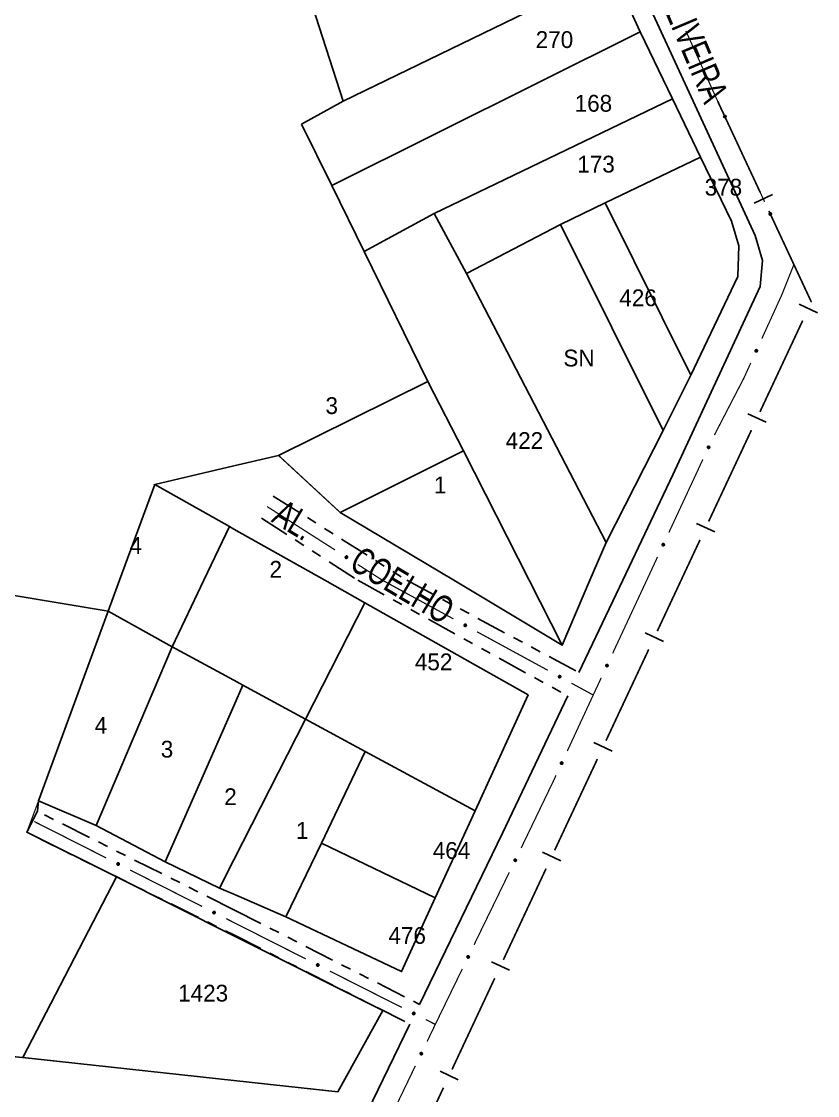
# Model space of a CAD drawing. Extents: x 203555 to 204724, y 4873703 to 4874787.
# Drawn here: x 204605.8 to 204724.2, y 4874375.5 to 4874535.2 of the extents above; entities that cross this region are included whole.
import ezdxf
from ezdxf.enums import TextEntityAlignment as Align

# ---------------------------------------------------------------- set-up
doc = ezdxf.new("R2010")
doc.units = 0
doc.header["$LTSCALE"] = 1.5
doc.header["$MEASUREMENT"] = 0
doc.linetypes.add('TRACO_25', pattern=[8, 3, -1, 1, -1, 1, -1])
for name, color, linetype in [('CD_MALHA_LOTES', 7, 'CONTINUOUS'), ('LM-LIM-SETORES-BAIRROS', 250, 'CONTINUOUS'), ('RU-QUADRA', 210, 'CONTINUOUS'), ('SV-EIXO-RUA-N-PAV', 6, 'CONTINUOUS'), ('SV-EIXO-RUA-PAV', 20, 'CONTINUOUS'), ('SV-RUA-NAO-PAV', 7, 'CONTINUOUS'), ('SV-RUA-PAVIM', 7, 'CONTINUOUS'), ('SV-TXT-RUA-PAV', 7, 'CONTINUOUS'), ('Th_NmrPort', 1, 'CONTINUOUS')]:
    doc.layers.add(name, color=color, linetype=linetype)
doc.styles.add('ARIAL', font='ARIAL.SHX')

msp = doc.modelspace()

# ---------------------------------------------------------------- linework, layer by layer
at = {"layer": 'CD_MALHA_LOTES', "linetype": 'Continuous', "flags": 128}
for points in [[(204653.679173, 4874523.396041), (204647.034843, 4874544.016374)], [(204653.679173, 4874523.396041), (204693.673984, 4874542.825041)], [(204693.673984, 4874542.825041), (204697.847877, 4874533.683171)], [(204697.847877, 4874533.683171), (204651.962907, 4874510.856122)], [(204697.847877, 4874533.683171), (204702.647854, 4874523.713541)], [(204647.493073, 4874519.959319), (204653.679173, 4874523.396041)], [(204667.196946, 4874506.670661), (204702.647854, 4874523.713541)], [(204702.647854, 4874523.713541), (204706.841933, 4874515.041037)], [(204651.962907, 4874510.856122), (204647.493073, 4874519.959319)], [(204692.628689, 4874508.274464), (204706.841933, 4874515.041037)], [(204706.841933, 4874515.041037), (204711.435695, 4874505.542073), (204712.529117, 4874501.854313), (204712.391153, 4874497.289949), (204705.403844, 4874482.642837)], [(204651.962907, 4874510.856122), (204656.796949, 4874501.011182)], [(204685.98436, 4874505.066857), (204692.628689, 4874508.274464)], [(204705.403844, 4874482.642837), (204692.628689, 4874508.274464)], [(204656.796949, 4874501.011182), (204667.196946, 4874506.670661)], [(204672.008357, 4874497.735183), (204667.196946, 4874506.670661)], [(204672.008357, 4874497.735183), (204685.98436, 4874505.066857)], [(204701.291665, 4874474.387934), (204685.98436, 4874505.066857)], [(204666.280487, 4874481.697147), (204656.796949, 4874501.011182)], [(204692.81025, 4874457.771104), (204672.008357, 4874497.735183)], [(204705.403844, 4874482.642837), (204701.291665, 4874474.387934)], [(204644.056351, 4874470.699637), (204666.280487, 4874481.697147)], [(204671.550127, 4874471.386981), (204666.280487, 4874481.697147)], [(204701.291665, 4874474.387934), (204692.81025, 4874457.771104)], [(204644.056351, 4874470.699637), (204637.401446, 4874469.138803)], [(204653.220943, 4874462.222389), (204644.056351, 4874470.699637)], [(204653.220943, 4874462.222389), (204671.550127, 4874471.386981)], [(204686.257186, 4874442.49072), (204681.355927, 4874452.12137), (204671.550127, 4874471.386981)], [(204637.401446, 4874469.138803), (204625.640336, 4874466.380206)], [(204618.717384, 4874447.534564), (204620.402427, 4874452.12137), (204625.640336, 4874466.380206)], [(204625.640336, 4874466.380206), (204636.762892, 4874460.108315)], [(204686.257186, 4874442.49072), (204670.133717, 4874452.12137), (204653.220943, 4874462.222389)], [(204628.208658, 4874442.218618), (204632.943838, 4874452.12137), (204636.762892, 4874460.108315)], [(204636.762892, 4874460.108315), (204637.401446, 4874459.748179), (204650.927308, 4874452.12137), (204656.898914, 4874448.753825)], [(204692.81025, 4874457.771104), (204690.386967, 4874452.12137), (204686.257186, 4874442.49072)], [(204591.024241, 4874452.12137), (204618.717384, 4874447.534564)], [(204648.070316, 4874431.483243), (204656.898914, 4874448.753825)], [(204656.898914, 4874448.753825), (204681.172069, 4874435.06645)], [(204608.349484, 4874419.311097), (204618.717384, 4874447.534564)], [(204628.208658, 4874442.218618), (204618.717384, 4874447.534564)], [(204616.910342, 4874415.642158), (204628.208658, 4874442.218618)], [(204637.401446, 4874437.249964), (204628.208658, 4874442.218618)], [(204638.754017, 4874436.518773), (204637.401446, 4874437.249964)], [(204637.401446, 4874433.448715), (204638.754017, 4874436.518773)], [(204648.070316, 4874431.483243), (204638.754017, 4874436.518773)], [(204681.172069, 4874435.06645), (204673.297116, 4874417.84797)], [(204627.183373, 4874410.261047), (204637.401446, 4874433.448715)], [(204637.401446, 4874410.556268), (204648.070316, 4874431.483243)], [(204656.959934, 4874426.678339), (204648.070316, 4874431.483243)], [(204656.959934, 4874426.678339), (204650.457965, 4874413.047894)], [(204673.297116, 4874417.84797), (204656.959934, 4874426.678339)], [(204608.349484, 4874419.311097), (204608.17, 4874417.77)], [(204616.910342, 4874415.642158), (204608.349484, 4874419.311097)], [(204608.17, 4874417.77), (204606.6, 4874414.64)], [(204673.297116, 4874417.84797), (204667.370436, 4874404.889366)], [(204627.183373, 4874410.261047), (204616.910342, 4874415.642158)], [(204606.6, 4874414.64), (204619.949663, 4874408.021054)], [(204645.121303, 4874402.075645), (204650.457965, 4874413.047894)], [(204650.457965, 4874413.047894), (204667.370436, 4874404.889366)], [(204635.255039, 4874406.347511), (204627.183373, 4874410.261047)], [(204635.255039, 4874406.347511), (204637.401446, 4874410.556268)], [(204606.02, 4874381.13), (204619.949663, 4874408.021054)], [(204619.949663, 4874408.021054), (204637.401446, 4874399.262745)], [(204637.401446, 4874405.418459), (204635.255039, 4874406.347511)], [(204645.121303, 4874402.075645), (204637.401446, 4874405.418459)], [(204667.370436, 4874404.889366), (204662.357138, 4874393.927856)], [(204662.357138, 4874393.927856), (204645.121303, 4874402.075645)], [(204637.401446, 4874399.262745), (204659.560246, 4874388.141313)], [(204659.560246, 4874388.141313), (204652.880791, 4874376.056095)], [(204606.02, 4874381.13), (204588.543331, 4874382.781475)], [(204637.400369, 4874377.732255), (204606.02, 4874381.13)], [(204652.880791, 4874376.056095), (204637.400369, 4874377.732255)]]:
    msp.add_lwpolyline(points, dxfattribs=at)
at = {"layer": 'LM-LIM-SETORES-BAIRROS', "const_width": 0.25}
for points in [[(204709.391965, 4874523.369965), (204715.736039, 4874509.777587)], [(204717.004853, 4874507.059112), (204722.925989, 4874494.372893)], [(204722.925989, 4874494.372893), (204723.328088, 4874493.511382)], [(204723.328088, 4874493.511382), (204723.307188, 4874493.466763)], [(204722.034663, 4874490.750022), (204715.672036, 4874477.166319)], [(204714.399511, 4874474.449579), (204708.036884, 4874460.865876)], [(204706.764359, 4874458.149135), (204704.219308, 4874452.715654)], [(204703.934446, 4874452.107497), (204700.401732, 4874444.565433)], [(204704.219308, 4874452.715654), (204703.934446, 4874452.107497)], [(204699.129207, 4874441.848692), (204692.76658, 4874428.264989)], [(204691.494055, 4874425.548249), (204685.131428, 4874411.964546)], [(204683.858903, 4874409.247805), (204677.496276, 4874395.664102)], [(204676.223751, 4874392.947362), (204669.861124, 4874379.363659)], [(204668.588599, 4874376.646918), (204666.043548, 4874371.213437)]]:
    msp.add_lwpolyline(points, dxfattribs=at)
at = {"layer": 'LM-LIM-SETORES-BAIRROS'}
for points in [[(204714.799739, 4874508.237021), (204717.518215, 4874509.505836)], [(204721.524643, 4874493.197445), (204724.241383, 4874491.92492)], [(204713.889491, 4874476.897002), (204716.606231, 4874475.624476)], [(204706.254339, 4874460.596559), (204708.971079, 4874459.324033)], [(204698.619186, 4874444.296115), (204701.335927, 4874443.02359)], [(204690.984035, 4874427.995672), (204693.700775, 4874426.723146)], [(204683.348883, 4874411.695228), (204686.065623, 4874410.422703)], [(204675.713731, 4874395.394785), (204678.430471, 4874394.12226)], [(204668.078579, 4874379.094341), (204670.79532, 4874377.821816)]]:
    msp.add_lwpolyline(points, dxfattribs=at)
at = {"layer": 'RU-QUADRA', "linetype": 'Continuous', "const_width": 0.18, "flags": 128}
msp.add_lwpolyline([(204588.543331, 4874382.781475), (204606.02, 4874381.13), (204637.400369, 4874377.732255), (204652.880791, 4874376.056095), (204659.560246, 4874388.141313), (204637.401446, 4874399.262745), (204619.949663, 4874408.021054), (204606.6, 4874414.64), (204608.349484, 4874419.311097), (204616.910342, 4874415.642158), (204627.183373, 4874410.261047), (204635.255039, 4874406.347511), (204637.401446, 4874405.418459), (204645.121303, 4874402.075645), (204662.357138, 4874393.927856), (204667.370436, 4874404.889366), (204673.297116, 4874417.84797), (204681.172069, 4874435.06645), (204656.898914, 4874448.753825), (204650.927308, 4874452.12137), (204637.401446, 4874459.748179), (204636.762892, 4874460.108315), (204625.640336, 4874466.380206), (204637.401446, 4874469.138803), (204644.056351, 4874470.699637), (204653.220943, 4874462.222389), (204670.133717, 4874452.12137), (204686.257186, 4874442.49072), (204690.386967, 4874452.12137), (204692.81025, 4874457.771104), (204701.291665, 4874474.387934), (204705.403844, 4874482.642837), (204712.391153, 4874497.289949), (204712.529117, 4874501.854313), (204711.435695, 4874505.542073), (204706.841633, 4874515.041659), (204702.651358, 4874523.706295), (204697.89833, 4874533.706208), (204693.673984, 4874542.825041)], dxfattribs=at)
at = {"layer": 'SV-EIXO-RUA-N-PAV', "const_width": 0.18}
for points in [[(204642.344922, 4874463.095184), (204652.458712, 4874456.636759)], [(204655.829975, 4874454.483951), (204659.201238, 4874452.331142)], [(204659.201238, 4874452.331142), (204659.526439, 4874452.123477)], [(204659.526439, 4874452.123477), (204670.065982, 4874446.386053)], [(204673.579163, 4874444.473578), (204684.118706, 4874438.736154)], [(204687.631886, 4874436.823679), (204690.266772, 4874435.389323)], [(204690.266772, 4874435.389323), (204690.870959, 4874435.060421)], [(204607.70222, 4874416.250219), (204618.409719, 4874410.832703)], [(204621.978885, 4874409.026864), (204632.686383, 4874403.609347)], [(204636.255549, 4874401.803508), (204637.14784, 4874401.352049)], [(204637.14784, 4874401.352049), (204637.400616, 4874401.224155)], [(204637.400616, 4874401.224155), (204648.109672, 4874395.809718)], [(204651.679357, 4874394.004906), (204662.388413, 4874388.590469)], [(204665.958098, 4874386.785656), (204666.850519, 4874386.334453)], [(204666.850519, 4874386.334453), (204667.378587, 4874386.067465)]]:
    msp.add_lwpolyline(points, dxfattribs=at)
at = {"layer": 'SV-EIXO-RUA-N-PAV'}
for points in [[(204654.082493, 4874455.730462), (204654.130099, 4874455.741672), (204654.173307, 4874455.741572), (204654.20932, 4874455.731116), (204654.238735, 4874455.713578), (204654.266806, 4874455.692247), (204654.290364, 4874455.664496), (204654.309688, 4874455.627904), (204654.321268, 4874455.580228), (204654.318256, 4874455.535972), (204654.309895, 4874455.500117), (204654.293373, 4874455.468392), (204654.272194, 4874455.441469), (204654.242559, 4874455.417952), (204654.205286, 4874455.398731), (204654.157063, 4874455.388247), (204654.114704, 4874455.388635), (204654.080136, 4874455.399664), (204654.048347, 4874455.416475), (204654.019949, 4874455.438596), (204653.996982, 4874455.46597), (204653.977697, 4874455.503533), (204653.96798, 4874455.551266), (204653.967885, 4874455.593518), (204653.978425, 4874455.628232), (204653.99568, 4874455.659156), (204654.016733, 4874455.687572), (204654.043643, 4874455.712414), (204654.082493, 4874455.730462)], [(204671.74901, 4874445.595195), (204671.795719, 4874445.609698), (204671.838828, 4874445.612611), (204671.875483, 4874445.604692), (204671.906049, 4874445.589248), (204671.93554, 4874445.569926), (204671.960975, 4874445.543886), (204671.982804, 4874445.508731), (204671.997681, 4874445.461978), (204671.997762, 4874445.41762), (204671.991921, 4874445.381269), (204671.977652, 4874445.348469), (204671.958402, 4874445.320134), (204671.930479, 4874445.294608), (204671.894637, 4874445.272835), (204671.847263, 4874445.259013), (204671.80498, 4874445.256447), (204671.769727, 4874445.265038), (204671.736843, 4874445.279592), (204671.706972, 4874445.299678), (204671.682151, 4874445.325384), (204671.660294, 4874445.361511), (204671.647272, 4874445.40845), (204671.644231, 4874445.450593), (204671.652324, 4874445.485957), (204671.667381, 4874445.518009), (204671.686401, 4874445.547824), (204671.711513, 4874445.574482), (204671.74901, 4874445.595195)], [(204685.801734, 4874437.945296), (204685.848442, 4874437.959799), (204685.891552, 4874437.962712), (204685.928207, 4874437.954792), (204685.958773, 4874437.939349), (204685.988264, 4874437.920027), (204686.013699, 4874437.893987), (204686.035527, 4874437.858832), (204686.050404, 4874437.812078), (204686.050486, 4874437.767721), (204686.044645, 4874437.731369), (204686.030376, 4874437.69857), (204686.011126, 4874437.670235), (204685.983203, 4874437.644709), (204685.947361, 4874437.622936), (204685.899987, 4874437.609114), (204685.857704, 4874437.606548), (204685.822451, 4874437.615139), (204685.789567, 4874437.629692), (204685.759695, 4874437.649779), (204685.734875, 4874437.675485), (204685.713018, 4874437.711612), (204685.699995, 4874437.758551), (204685.696955, 4874437.800694), (204685.705048, 4874437.836058), (204685.720105, 4874437.86811), (204685.739125, 4874437.897925), (204685.764237, 4874437.924583), (204685.801734, 4874437.945296)], [(204620.115794, 4874410.092873), (204620.162044, 4874410.108776), (204620.205047, 4874410.112985), (204620.241923, 4874410.106173), (204620.27294, 4874410.091657), (204620.303, 4874410.073231), (204620.329207, 4874410.047969), (204620.352084, 4874410.013487), (204620.368362, 4874409.967203), (204620.369779, 4874409.922868), (204620.365035, 4874409.886357), (204620.35176, 4874409.853143), (204620.333372, 4874409.824241), (204620.30623, 4874409.797886), (204620.27106, 4874409.775044), (204620.224123, 4874409.759802), (204620.181937, 4874409.755964), (204620.146441, 4874409.76349), (204620.113134, 4874409.777047), (204620.082671, 4874409.796225), (204620.057088, 4874409.821172), (204620.034153, 4874409.856624), (204620.019724, 4874409.90315), (204620.015415, 4874409.945182), (204620.02244, 4874409.980774), (204620.036526, 4874410.013265), (204620.054639, 4874410.043639), (204620.078937, 4874410.071041), (204620.115794, 4874410.092873)], [(204634.392458, 4874402.869518), (204634.438708, 4874402.88542), (204634.481711, 4874402.88963), (204634.518587, 4874402.882818), (204634.549604, 4874402.868301), (204634.579664, 4874402.849876), (204634.605872, 4874402.824613), (204634.628748, 4874402.790131), (204634.645026, 4874402.743847), (204634.646443, 4874402.699512), (204634.641699, 4874402.663001), (204634.628424, 4874402.629787), (204634.610036, 4874402.600886), (204634.582894, 4874402.57453), (204634.547724, 4874402.551688), (204634.500787, 4874402.536446), (204634.458601, 4874402.532609), (204634.423105, 4874402.540134), (204634.389798, 4874402.553691), (204634.359335, 4874402.572869), (204634.333752, 4874402.597816), (204634.310817, 4874402.633269), (204634.296388, 4874402.679795), (204634.292079, 4874402.721827), (204634.299104, 4874402.757419), (204634.31319, 4874402.789909), (204634.331303, 4874402.820283), (204634.355601, 4874402.847685), (204634.392458, 4874402.869518)], [(204649.81596, 4874395.070379), (204649.862206, 4874395.086295), (204649.905207, 4874395.090517), (204649.942086, 4874395.083716), (204649.973107, 4874395.069208), (204650.003172, 4874395.050791), (204650.029387, 4874395.025536), (204650.052273, 4874394.991061), (204650.068565, 4874394.944782), (204650.069994, 4874394.900447), (204650.065261, 4874394.863935), (204650.051996, 4874394.830717), (204650.033616, 4874394.80181), (204650.006481, 4874394.775447), (204649.971317, 4874394.752595), (204649.924385, 4874394.737339), (204649.8822, 4874394.733489), (204649.846702, 4874394.741005), (204649.813391, 4874394.754552), (204649.782923, 4874394.773722), (204649.757333, 4874394.798661), (204649.734388, 4874394.834107), (204649.719944, 4874394.880629), (204649.715624, 4874394.92266), (204649.722639, 4874394.958254), (204649.736715, 4874394.990748), (204649.75482, 4874395.021127), (204649.77911, 4874395.048536), (204649.81596, 4874395.070379)], [(204664.0947, 4874387.85113), (204664.140947, 4874387.867046), (204664.183948, 4874387.871268), (204664.220826, 4874387.864466), (204664.251848, 4874387.849959), (204664.281912, 4874387.831542), (204664.308127, 4874387.806287), (204664.331014, 4874387.771811), (204664.347305, 4874387.725532), (204664.348735, 4874387.681198), (204664.344002, 4874387.644685), (204664.330736, 4874387.611467), (204664.312356, 4874387.582561), (204664.285222, 4874387.556197), (204664.250058, 4874387.533345), (204664.203126, 4874387.51809), (204664.160941, 4874387.51424), (204664.125443, 4874387.521755), (204664.092132, 4874387.535303), (204664.061664, 4874387.554472), (204664.036073, 4874387.579412), (204664.013128, 4874387.614858), (204663.998685, 4874387.661379), (204663.994365, 4874387.70341), (204664.00138, 4874387.739004), (204664.015456, 4874387.771499), (204664.033561, 4874387.801878), (204664.057851, 4874387.829287), (204664.0947, 4874387.85113)]]:
    msp.add_lwpolyline(points, close=True, dxfattribs=at)
for points in [[(204653.967885, 4874455.593518), (204654.272194, 4874455.441469)], [(204653.96798, 4874455.551266), (204654.242559, 4874455.417952)], [(204653.969222, 4874455.57038), (204654.252826, 4874455.431371)], [(204653.975666, 4874455.608359), (204654.27997, 4874455.456132)], [(204653.976898, 4874455.526622), (204654.221081, 4874455.409549)], [(204653.977697, 4874455.503533), (204654.205286, 4874455.398731)], [(204653.978425, 4874455.628232), (204654.293373, 4874455.468392)], [(204653.98901, 4874455.641932), (204654.298746, 4874455.482998)], [(204653.993261, 4874455.483793), (204654.174386, 4874455.397273)], [(204653.99568, 4874455.659156), (204654.309895, 4874455.500117)], [(204653.996982, 4874455.46597), (204654.157063, 4874455.388247)], [(204654.009988, 4874455.672249), (204654.310843, 4874455.522225)], [(204654.012465, 4874455.450483), (204654.130213, 4874455.391482)], [(204654.016733, 4874455.687572), (204654.318256, 4874455.535972)], [(204654.019949, 4874455.438596), (204654.114704, 4874455.388635)], [(204654.034098, 4874455.697328), (204654.316136, 4874455.560938)], [(204654.043643, 4874455.712414), (204654.321268, 4874455.580228)], [(204654.062808, 4874455.71947), (204654.311495, 4874455.604377)], [(204654.082493, 4874455.730462), (204654.309688, 4874455.627904)], [(204654.108672, 4874455.735514), (204654.293566, 4874455.649825)], [(204654.130099, 4874455.741672), (204654.290364, 4874455.664496)], [(204654.15473, 4874455.741721), (204654.270593, 4874455.682304)], [(204654.173307, 4874455.741572), (204654.266806, 4874455.692247)], [(204671.644231, 4874445.450593), (204671.958402, 4874445.320134)], [(204671.647179, 4874445.427604), (204671.939785, 4874445.308711)], [(204671.647272, 4874445.40845), (204671.930479, 4874445.294608)], [(204671.650958, 4874445.46594), (204671.965137, 4874445.335304)], [(204671.652324, 4874445.485957), (204671.977652, 4874445.348469)], [(204671.657887, 4874445.384488), (204671.90964, 4874445.284728)], [(204671.660294, 4874445.361511), (204671.894637, 4874445.272835)], [(204671.661928, 4874445.500362), (204671.981993, 4874445.363414)], [(204671.667381, 4874445.518009), (204671.991921, 4874445.381269)], [(204671.677197, 4874445.342904), (204671.863914, 4874445.269226)], [(204671.680742, 4874445.532068), (204671.991325, 4874445.403389)], [(204671.682151, 4874445.325384), (204671.847263, 4874445.259013)], [(204671.686401, 4874445.547824), (204671.997762, 4874445.41762)], [(204671.698677, 4874445.311014), (204671.820253, 4874445.260368)], [(204671.703044, 4874445.558767), (204671.993906, 4874445.442377)], [(204671.706972, 4874445.299678), (204671.80498, 4874445.256447)], [(204671.711513, 4874445.574482), (204671.997681, 4874445.461978)], [(204671.73014, 4874445.582857), (204671.986247, 4874445.485387)], [(204671.74901, 4874445.595195), (204671.982804, 4874445.508731)], [(204671.774773, 4874445.602061), (204671.965193, 4874445.529474)], [(204671.795719, 4874445.609698), (204671.960975, 4874445.543886)], [(204671.820286, 4874445.611464), (204671.940011, 4874445.560272)], [(204671.838828, 4874445.612611), (204671.93554, 4874445.569926)], [(204685.696955, 4874437.800694), (204686.011126, 4874437.670235)], [(204685.699902, 4874437.777705), (204685.992509, 4874437.658812)], [(204685.699995, 4874437.758551), (204685.983203, 4874437.644709)], [(204685.703682, 4874437.816041), (204686.017861, 4874437.685405)], [(204685.705048, 4874437.836058), (204686.030376, 4874437.69857)], [(204685.710611, 4874437.734589), (204685.962364, 4874437.634829)], [(204685.713018, 4874437.711612), (204685.947361, 4874437.622936)], [(204685.714652, 4874437.850463), (204686.034717, 4874437.713515)], [(204685.720105, 4874437.86811), (204686.044645, 4874437.731369)], [(204685.729921, 4874437.693005), (204685.916638, 4874437.619326)], [(204685.733465, 4874437.882169), (204686.044049, 4874437.75349)], [(204685.734875, 4874437.675485), (204685.899987, 4874437.609114)], [(204685.739125, 4874437.897925), (204686.050486, 4874437.767721)], [(204685.751401, 4874437.661115), (204685.872976, 4874437.610469)], [(204685.755768, 4874437.908868), (204686.04663, 4874437.792478)], [(204685.759695, 4874437.649779), (204685.857704, 4874437.606548)], [(204685.764237, 4874437.924583), (204686.050404, 4874437.812078)], [(204685.782864, 4874437.932958), (204686.038971, 4874437.835488)], [(204685.801734, 4874437.945296), (204686.035527, 4874437.858832)], [(204685.827497, 4874437.952162), (204686.017916, 4874437.879575)], [(204685.848442, 4874437.959799), (204686.013699, 4874437.893987)], [(204685.87301, 4874437.961565), (204685.992735, 4874437.910373)], [(204685.891552, 4874437.962712), (204685.988264, 4874437.920027)], [(204620.015415, 4874409.945182), (204620.333372, 4874409.824241)], [(204620.019054, 4874409.922293), (204620.315107, 4874409.812263)], [(204620.019724, 4874409.90315), (204620.30623, 4874409.797886)], [(204620.021677, 4874409.960725), (204620.339647, 4874409.839607)], [(204620.02244, 4874409.980774), (204620.35176, 4874409.853143)], [(204620.031055, 4874409.879519), (204620.285698, 4874409.787383)], [(204620.031606, 4874409.995462), (204620.355649, 4874409.868212)], [(204620.036526, 4874410.013265), (204620.365035, 4874409.886357)], [(204620.049457, 4874410.02772), (204620.363774, 4874409.908449)], [(204620.054639, 4874410.043639), (204620.369779, 4874409.922868)], [(204620.070945, 4874410.055078), (204620.36518, 4874409.947498)], [(204620.078937, 4874410.071041), (204620.368362, 4874409.967203)], [(204620.097304, 4874410.079973), (204620.356229, 4874409.990257)], [(204620.115794, 4874410.092873), (204620.352084, 4874410.013487)], [(204620.141339, 4874410.100512), (204620.333857, 4874410.033691)], [(204620.162044, 4874410.108776), (204620.329207, 4874410.047969)], [(204620.186548, 4874410.111281), (204620.307759, 4874410.063716)], [(204620.205047, 4874410.112985), (204620.303, 4874410.073231)], [(204620.034153, 4874409.856624), (204620.27106, 4874409.775044)], [(204620.051609, 4874409.838535), (204620.24046, 4874409.770511)], [(204620.057088, 4874409.821172), (204620.224123, 4874409.759802)], [(204620.074039, 4874409.807306), (204620.197084, 4874409.760343)], [(204620.082671, 4874409.796225), (204620.181937, 4874409.755964)], [(204634.292079, 4874402.721827), (204634.610036, 4874402.600886)], [(204634.295718, 4874402.698937), (204634.591771, 4874402.588907)], [(204634.296388, 4874402.679795), (204634.582894, 4874402.57453)], [(204634.298341, 4874402.73737), (204634.616311, 4874402.616251)], [(204634.299104, 4874402.757419), (204634.628424, 4874402.629787)], [(204634.307719, 4874402.656163), (204634.562362, 4874402.564027)], [(204634.30827, 4874402.772106), (204634.632313, 4874402.644857)], [(204634.310817, 4874402.633269), (204634.547724, 4874402.551688)], [(204634.31319, 4874402.789909), (204634.641699, 4874402.663001)], [(204634.326121, 4874402.804364), (204634.640438, 4874402.685094)], [(204634.328273, 4874402.615179), (204634.517124, 4874402.547155)], [(204634.331303, 4874402.820283), (204634.646443, 4874402.699512)], [(204634.333752, 4874402.597816), (204634.500787, 4874402.536446)], [(204634.347609, 4874402.831723), (204634.641844, 4874402.724142)], [(204634.350703, 4874402.583951), (204634.473748, 4874402.536988)], [(204634.355601, 4874402.847685), (204634.645026, 4874402.743847)], [(204634.359335, 4874402.572869), (204634.458601, 4874402.532609)], [(204634.373968, 4874402.856617), (204634.632893, 4874402.766902)], [(204634.392458, 4874402.869518), (204634.628748, 4874402.790131)], [(204634.418003, 4874402.877156), (204634.610521, 4874402.810335)], [(204634.438708, 4874402.88542), (204634.605872, 4874402.824613)], [(204634.463212, 4874402.887926), (204634.584423, 4874402.840361)], [(204634.481711, 4874402.88963), (204634.579664, 4874402.849876)], [(204649.715624, 4874394.92266), (204650.033616, 4874394.80181)], [(204649.719269, 4874394.899771), (204650.015354, 4874394.789826)], [(204649.719944, 4874394.880629), (204650.006481, 4874394.775447)], [(204649.721882, 4874394.938204), (204650.039886, 4874394.817177)], [(204649.722639, 4874394.958254), (204650.051996, 4874394.830717)], [(204649.731283, 4874394.857), (204649.985952, 4874394.764938)], [(204649.731801, 4874394.972944), (204650.05588, 4874394.845787)], [(204649.734388, 4874394.834107), (204649.971317, 4874394.752595)], [(204649.736715, 4874394.990748), (204650.065261, 4874394.863935)], [(204649.749642, 4874395.005207), (204650.063993, 4874394.886027)], [(204649.751848, 4874394.816023), (204649.940719, 4874394.748053)], [(204649.75482, 4874395.021127), (204650.069994, 4874394.900447)], [(204649.757333, 4874394.798661), (204649.924385, 4874394.737339)], [(204649.771122, 4874395.032571), (204650.065388, 4874394.925076)], [(204649.774287, 4874394.7848), (204649.897346, 4874394.737873)], [(204649.77911, 4874395.048536), (204650.068565, 4874394.944782)], [(204649.782923, 4874394.773722), (204649.8822, 4874394.733489)], [(204649.797474, 4874395.057474), (204650.056425, 4874394.967833)], [(204649.81596, 4874395.070379), (204650.052273, 4874394.991061)], [(204649.841503, 4874395.078025), (204650.03404, 4874395.01126)], [(204649.862206, 4874395.086295), (204650.029387, 4874395.025536)], [(204649.886708, 4874395.088808), (204650.007934, 4874395.041278)], [(204649.905207, 4874395.090517), (204650.003172, 4874395.050791)], [(204663.994365, 4874387.70341), (204664.312356, 4874387.582561)], [(204663.99801, 4874387.680521), (204664.294095, 4874387.570577)], [(204663.998685, 4874387.661379), (204664.285222, 4874387.556197)], [(204664.000622, 4874387.718955), (204664.318627, 4874387.597928)], [(204664.00138, 4874387.739004), (204664.330736, 4874387.611467)], [(204664.010024, 4874387.637751), (204664.264692, 4874387.545688)], [(204664.010541, 4874387.753694), (204664.334621, 4874387.626538)], [(204664.013128, 4874387.614858), (204664.250058, 4874387.533345)], [(204664.015456, 4874387.771499), (204664.344002, 4874387.644685)], [(204664.028382, 4874387.785957), (204664.342734, 4874387.666777)], [(204664.030589, 4874387.596773), (204664.219459, 4874387.528804)], [(204664.033561, 4874387.801878), (204664.348735, 4874387.681198)], [(204664.036073, 4874387.579412), (204664.203126, 4874387.51809)], [(204664.049863, 4874387.813322), (204664.344128, 4874387.705826)], [(204664.053028, 4874387.565551), (204664.176087, 4874387.518623)], [(204664.057851, 4874387.829287), (204664.347305, 4874387.725532)], [(204664.061664, 4874387.554472), (204664.160941, 4874387.51424)], [(204664.076214, 4874387.838224), (204664.335166, 4874387.748583)], [(204664.0947, 4874387.85113), (204664.331014, 4874387.771811)], [(204664.120243, 4874387.858776), (204664.312781, 4874387.79201)], [(204664.140947, 4874387.867046), (204664.308127, 4874387.806287)], [(204664.165449, 4874387.869558), (204664.286675, 4874387.822028)], [(204664.183948, 4874387.871268), (204664.281912, 4874387.831542)]]:
    msp.add_lwpolyline(points, dxfattribs=at)
at = {"layer": 'SV-EIXO-RUA-PAV', "const_width": 0.18}
for points in [[(204704.646434, 4874533.844335), (204709.185938, 4874523.82471)], [(204709.185938, 4874523.82471), (204709.391965, 4874523.369965)], [(204709.391965, 4874523.369965), (204709.603756, 4874522.916196)], [(204711.295509, 4874519.291562), (204716.370768, 4874508.41766)], [(204718.062521, 4874504.793026), (204720.60015, 4874499.356075)], [(204720.60015, 4874499.356075), (204720.727227, 4874499.083808)], [(204720.727227, 4874499.083808), (204719.241086, 4874495.370133)], [(204718.927145, 4874494.585634), (204715.960497, 4874488.074623)], [(204719.241086, 4874495.370133), (204718.927145, 4874494.585634)], [(204714.301998, 4874484.434654), (204713.472748, 4874482.614669)], [(204713.273244, 4874482.176809), (204708.894224, 4874473.725044)], [(204713.472748, 4874482.614669), (204713.273244, 4874482.176809)], [(204707.184924, 4874470.109168), (204702.126068, 4874459.227625)], [(204700.439782, 4874455.600445), (204699.175068, 4874452.880059)], [(204698.826038, 4874452.129298), (204693.756854, 4874441.252563)], [(204699.175068, 4874452.880059), (204698.826038, 4874452.129298)], [(204692.067126, 4874437.626984), (204691.222262, 4874435.814195)], [(204691.222262, 4874435.814195), (204690.870959, 4874435.060421)], [(204690.870959, 4874435.060421), (204687.017465, 4874426.741178)], [(204685.336255, 4874423.111642), (204684.962754, 4874422.305297)], [(204684.962754, 4874422.305297), (204680.577428, 4874413.194404)], [(204680.577428, 4874413.194404), (204680.456611, 4874412.943397)], [(204680.456611, 4874412.943397), (204680.140947, 4874412.294693)], [(204678.390733, 4874408.697923), (204673.14009, 4874397.907615)], [(204671.389876, 4874394.310846), (204667.451894, 4874386.218115)], [(204667.378587, 4874386.067465), (204666.14946, 4874383.515587)], [(204667.451894, 4874386.218115), (204667.378587, 4874386.067465)], [(204664.413687, 4874379.911826), (204659.206368, 4874369.100543)]]:
    msp.add_lwpolyline(points, dxfattribs=at)
at = {"layer": 'SV-EIXO-RUA-PAV'}
for points in [[(204710.488615, 4874521.280634), (204710.534812, 4874521.264576), (204710.571232, 4874521.241327), (204710.596027, 4874521.213194), (204710.611456, 4874521.182621), (204710.623717, 4874521.149564), (204710.628726, 4874521.113509), (204710.625422, 4874521.072261), (204710.609638, 4874521.025806), (204710.583371, 4874520.990062), (204710.55709, 4874520.964277), (204710.526136, 4874520.946354), (204710.493824, 4874520.93498), (204710.4562, 4874520.931016), (204710.414431, 4874520.934773), (204710.368103, 4874520.951774), (204710.332554, 4874520.974811), (204710.309285, 4874521.002653), (204710.291463, 4874521.033886), (204710.27935, 4874521.067784), (204710.274637, 4874521.103204), (204710.278495, 4874521.145252), (204710.295881, 4874521.190755), (204710.318453, 4874521.226474), (204710.34596, 4874521.250127), (204710.377105, 4874521.266981), (204710.41011, 4874521.279682), (204710.446144, 4874521.286226), (204710.488615, 4874521.280634)], [(204717.255627, 4874506.782098), (204717.301823, 4874506.766039), (204717.338244, 4874506.742791), (204717.363039, 4874506.714658), (204717.378468, 4874506.684084), (204717.390729, 4874506.651028), (204717.395738, 4874506.614973), (204717.392434, 4874506.573725), (204717.37665, 4874506.52727), (204717.350382, 4874506.491526), (204717.324102, 4874506.465741), (204717.293147, 4874506.447818), (204717.260835, 4874506.436444), (204717.223212, 4874506.43248), (204717.181443, 4874506.436237), (204717.135115, 4874506.453238), (204717.099566, 4874506.476275), (204717.076297, 4874506.504116), (204717.058475, 4874506.53535), (204717.046361, 4874506.569247), (204717.041648, 4874506.604668), (204717.045507, 4874506.646716), (204717.062893, 4874506.692219), (204717.085465, 4874506.727937), (204717.112972, 4874506.751591), (204717.144117, 4874506.768445), (204717.177122, 4874506.781146), (204717.213156, 4874506.78769), (204717.255627, 4874506.782098)], [(204715.290994, 4874486.339745), (204715.308773, 4874486.294182), (204715.314736, 4874486.251388), (204715.309436, 4874486.214264), (204715.296199, 4874486.182679), (204715.279017, 4874486.151892), (204715.254847, 4874486.124674), (204715.221328, 4874486.100408), (204715.175748, 4874486.082252), (204715.131508, 4874486.079025), (204715.094834, 4874486.082273), (204715.061105, 4874486.09418), (204715.031476, 4874486.111372), (204715.004034, 4874486.137414), (204714.979774, 4874486.171622), (204714.962627, 4874486.217896), (204714.957068, 4874486.259891), (204714.963137, 4874486.295664), (204714.975322, 4874486.329498), (204714.99324, 4874486.360719), (204715.01712, 4874486.3873), (204715.051606, 4874486.411664), (204715.097504, 4874486.427982), (204715.139325, 4874486.434004), (204715.175174, 4874486.42844), (204715.208213, 4874486.415693), (204715.239302, 4874486.398836), (204715.267674, 4874486.375678), (204715.290994, 4874486.339745)], [(204708.188459, 4874472.006641), (204708.205889, 4874471.960944), (204708.211525, 4874471.918105), (204708.205941, 4874471.881022), (204708.192463, 4874471.84954), (204708.175046, 4874471.818885), (204708.150668, 4874471.791853), (204708.116965, 4874471.767843), (204708.071247, 4874471.750037), (204708.026984, 4874471.747148), (204707.990336, 4874471.750677), (204707.956699, 4874471.762841), (204707.927203, 4874471.780259), (204707.89996, 4874471.80651), (204707.875962, 4874471.840903), (204707.85917, 4874471.887307), (204707.853933, 4874471.929343), (204707.860275, 4874471.965069), (204707.872718, 4874471.998808), (204707.890874, 4874472.029891), (204707.914957, 4874472.056289), (204707.949629, 4874472.080388), (204707.995649, 4874472.096356), (204708.037515, 4874472.102058), (204708.073321, 4874472.096219), (204708.106261, 4874472.08322), (204708.13722, 4874472.066126), (204708.165414, 4874472.042751), (204708.188459, 4874472.006641)], [(204701.443317, 4874457.497917), (204701.460747, 4874457.45222), (204701.466383, 4874457.409381), (204701.460799, 4874457.372299), (204701.447321, 4874457.340817), (204701.429905, 4874457.310162), (204701.405526, 4874457.283129), (204701.371823, 4874457.25912), (204701.326106, 4874457.241313), (204701.281842, 4874457.238424), (204701.245194, 4874457.241953), (204701.211557, 4874457.254117), (204701.182061, 4874457.271535), (204701.154818, 4874457.297787), (204701.13082, 4874457.332179), (204701.114028, 4874457.378583), (204701.108791, 4874457.420619), (204701.115133, 4874457.456345), (204701.127576, 4874457.490084), (204701.145732, 4874457.521167), (204701.169816, 4874457.547565), (204701.204487, 4874457.571665), (204701.250507, 4874457.587632), (204701.292373, 4874457.593334), (204701.328179, 4874457.587495), (204701.36112, 4874457.574497), (204701.392079, 4874457.557402), (204701.420272, 4874457.534028), (204701.443317, 4874457.497917)], [(204693.072461, 4874439.523503), (204693.089848, 4874439.47779), (204693.095443, 4874439.434946), (204693.089824, 4874439.397868), (204693.076316, 4874439.366399), (204693.058871, 4874439.335761), (204693.034467, 4874439.308751), (204693.000741, 4874439.284774), (204692.955006, 4874439.267011), (204692.91074, 4874439.264164), (204692.874095, 4874439.267727), (204692.84047, 4874439.279924), (204692.81099, 4874439.29737), (204692.783773, 4874439.323647), (204692.759807, 4874439.358062), (204692.743059, 4874439.404482), (204692.737862, 4874439.446523), (204692.744238, 4874439.482243), (204692.756713, 4874439.51597), (204692.774899, 4874439.547036), (204692.799007, 4874439.573411), (204692.833701, 4874439.597478), (204692.879737, 4874439.613401), (204692.921608, 4874439.619063), (204692.957408, 4874439.61319), (204692.990337, 4874439.600161), (204693.021279, 4874439.583037), (204693.049451, 4874439.559636), (204693.072461, 4874439.523503)], [(204686.337135, 4874425.010516), (204686.354628, 4874424.964843), (204686.360324, 4874424.922012), (204686.354793, 4874424.884922), (204686.341358, 4874424.853421), (204686.323985, 4874424.822742), (204686.299644, 4874424.795675), (204686.265975, 4874424.771619), (204686.220282, 4874424.753749), (204686.176023, 4874424.750798), (204686.13937, 4874424.754275), (204686.105716, 4874424.766392), (204686.076195, 4874424.783769), (204686.048916, 4874424.809982), (204686.02487, 4874424.844341), (204686.008013, 4874424.890722), (204686.002717, 4874424.93275), (204686.009009, 4874424.968485), (204686.021405, 4874425.002241), (204686.039518, 4874425.03335), (204686.063564, 4874425.059781), (204686.098201, 4874425.083929), (204686.1442, 4874425.099961), (204686.186058, 4874425.105722), (204686.221871, 4874425.099933), (204686.25483, 4874425.086981), (204686.285813, 4874425.069929), (204686.314039, 4874425.046594), (204686.337135, 4874425.010516)], [(204679.427691, 4874410.577339), (204679.44431, 4874410.53134), (204679.449187, 4874410.488408), (204679.442948, 4874410.45143), (204679.428915, 4874410.420192), (204679.410958, 4874410.38985), (204679.386105, 4874410.363253), (204679.351983, 4874410.339844), (204679.305957, 4874410.322849), (204679.261649, 4874410.320744), (204679.225069, 4874410.324921), (204679.191653, 4874410.337678), (204679.16247, 4874410.355616), (204679.135696, 4874410.382345), (204679.112311, 4874410.417157), (204679.096342, 4874410.463851), (204679.09185, 4874410.505973), (204679.098823, 4874410.541581), (204679.111862, 4874410.575095), (204679.130565, 4874410.605852), (204679.155111, 4874410.631819), (204679.190204, 4874410.655301), (204679.2365, 4874410.670452), (204679.27846, 4874410.675412), (204679.314157, 4874410.66894), (204679.346862, 4874410.655361), (204679.377514, 4874410.637721), (204679.40529, 4874410.613851), (204679.427691, 4874410.577339)], [(204672.426835, 4874396.190261), (204672.443453, 4874396.144262), (204672.44833, 4874396.101331), (204672.442091, 4874396.064353), (204672.428058, 4874396.033114), (204672.410102, 4874396.002772), (204672.385249, 4874395.976175), (204672.351126, 4874395.952766), (204672.3051, 4874395.935772), (204672.260793, 4874395.933666), (204672.224213, 4874395.937843), (204672.190796, 4874395.950601), (204672.161613, 4874395.968538), (204672.134839, 4874395.995268), (204672.111454, 4874396.030079), (204672.095485, 4874396.076773), (204672.090993, 4874396.118895), (204672.097967, 4874396.154504), (204672.111005, 4874396.188017), (204672.129708, 4874396.218774), (204672.154255, 4874396.244741), (204672.189347, 4874396.268224), (204672.235643, 4874396.283374), (204672.277603, 4874396.288334), (204672.3133, 4874396.281862), (204672.346005, 4874396.268283), (204672.376657, 4874396.250643), (204672.404433, 4874396.226774), (204672.426835, 4874396.190261)], [(204665.443098, 4874381.795385), (204665.459901, 4874381.749454), (204665.46495, 4874381.706542), (204665.45886, 4874381.669539), (204665.444952, 4874381.638245), (204665.427117, 4874381.607831), (204665.402371, 4874381.581135), (204665.368343, 4874381.557589), (204665.322386, 4874381.54041), (204665.278087, 4874381.538127), (204665.24149, 4874381.542157), (204665.208023, 4874381.55478), (204665.178768, 4874381.572601), (204665.151888, 4874381.599222), (204665.128363, 4874381.63394), (204665.112207, 4874381.68057), (204665.107546, 4874381.722673), (204665.114376, 4874381.758309), (204665.12728, 4874381.791875), (204665.14586, 4874381.822706), (204665.170302, 4874381.848772), (204665.2053, 4874381.872395), (204665.251535, 4874381.887731), (204665.293475, 4874381.892859), (204665.329197, 4874381.886531), (204665.361957, 4874381.873083), (204665.392679, 4874381.855566), (204665.42055, 4874381.831808), (204665.443098, 4874381.795385)]]:
    msp.add_lwpolyline(points, close=True, dxfattribs=at)
for points in [[(204710.274637, 4874521.103204), (204710.368103, 4874520.951774)], [(204710.278495, 4874521.145252), (204710.414431, 4874520.934773)], [(204710.27935, 4874521.067784), (204710.332554, 4874520.974811)], [(204710.279404, 4874521.08183), (204710.347172, 4874520.9689)], [(204710.281051, 4874521.120244), (204710.387565, 4874520.950107)], [(204710.290198, 4874521.165171), (204710.433564, 4874520.935437)], [(204710.295881, 4874521.190755), (204710.4562, 4874520.931016)], [(204710.307177, 4874521.206224), (204710.472061, 4874520.93684)], [(204710.318453, 4874521.226474), (204710.493824, 4874520.93498)], [(204710.332978, 4874521.23483), (204710.508249, 4874520.94319)], [(204710.34596, 4874521.250127), (204710.526136, 4874520.946354)], [(204710.36224, 4874521.256017), (204710.538501, 4874520.955804)], [(204710.377105, 4874521.266981), (204710.55709, 4874520.964277)], [(204710.396202, 4874521.270363), (204710.569742, 4874520.982432)], [(204710.41011, 4874521.279682), (204710.583371, 4874520.990062)], [(204710.43, 4874521.278608), (204710.594965, 4874521.012274)], [(204710.446144, 4874521.286226), (204710.609638, 4874521.025806)], [(204710.466105, 4874521.281908), (204710.614335, 4874521.051431)], [(204710.488615, 4874521.280634), (204710.625422, 4874521.072261)], [(204710.513423, 4874521.270864), (204710.623565, 4874521.099408)], [(204710.534812, 4874521.264576), (204710.628726, 4874521.113509)], [(204710.55563, 4874521.251412), (204710.621584, 4874521.139141)], [(204710.571232, 4874521.241327), (204710.623717, 4874521.149564)], [(204717.041648, 4874506.604668), (204717.135115, 4874506.453238)], [(204717.045507, 4874506.646716), (204717.181443, 4874506.436237)], [(204717.046361, 4874506.569247), (204717.099566, 4874506.476275)], [(204717.046416, 4874506.583294), (204717.114183, 4874506.470363)], [(204717.048063, 4874506.621708), (204717.154577, 4874506.451571)], [(204717.05721, 4874506.666635), (204717.200576, 4874506.4369)], [(204717.062893, 4874506.692219), (204717.223212, 4874506.43248)], [(204717.074189, 4874506.707688), (204717.239073, 4874506.438304)], [(204717.085465, 4874506.727937), (204717.260835, 4874506.436444)], [(204717.099989, 4874506.736294), (204717.275261, 4874506.444653)], [(204717.112972, 4874506.751591), (204717.293147, 4874506.447818)], [(204717.129252, 4874506.757481), (204717.305513, 4874506.457268)], [(204717.144117, 4874506.768445), (204717.324102, 4874506.465741)], [(204717.163214, 4874506.771827), (204717.336754, 4874506.483896)], [(204717.177122, 4874506.781146), (204717.350382, 4874506.491526)], [(204717.197011, 4874506.780072), (204717.361977, 4874506.513738)], [(204717.213156, 4874506.78769), (204717.37665, 4874506.52727)], [(204717.233117, 4874506.783372), (204717.381347, 4874506.552895)], [(204717.255627, 4874506.782098), (204717.392434, 4874506.573725)], [(204717.280435, 4874506.772328), (204717.390576, 4874506.600872)], [(204717.301823, 4874506.766039), (204717.395738, 4874506.614973)], [(204717.322642, 4874506.752876), (204717.388596, 4874506.640605)], [(204717.338244, 4874506.742791), (204717.390729, 4874506.651028)], [(204714.99324, 4874486.360719), (204714.957068, 4874486.259891)], [(204715.003959, 4874486.369796), (204714.962063, 4874486.244935)], [(204715.01712, 4874486.3873), (204714.962627, 4874486.217896)], [(204715.034245, 4874486.393484), (204714.973994, 4874486.202011)], [(204715.051606, 4874486.411664), (204714.979774, 4874486.171622)], [(204715.074355, 4874486.415695), (204714.9927, 4874486.1575)], [(204715.097504, 4874486.427982), (204715.004034, 4874486.137414)], [(204715.116603, 4874486.429434), (204715.018761, 4874486.129132)], [(204715.139325, 4874486.434004), (204715.031476, 4874486.111372)], [(204715.155111, 4874486.428383), (204715.047085, 4874486.10573)], [(204715.175174, 4874486.42844), (204715.061105, 4874486.09418)], [(204715.190224, 4874486.419881), (204715.07632, 4874486.09091)], [(204715.208213, 4874486.415693), (204715.094834, 4874486.082273)], [(204715.223184, 4874486.403364), (204715.116856, 4874486.084436)], [(204715.239302, 4874486.398836), (204715.131508, 4874486.079025)], [(204715.251398, 4874486.383011), (204715.155929, 4874486.084627)], [(204715.267674, 4874486.375678), (204715.175748, 4874486.082252)], [(204715.277349, 4874486.357692), (204715.198287, 4874486.095317)], [(204715.290994, 4874486.339745), (204715.221328, 4874486.100408)], [(204715.299669, 4874486.314533), (204715.24077, 4874486.119445)], [(204715.308773, 4874486.294182), (204715.254847, 4874486.124674)], [(204715.312277, 4874486.269802), (204715.269705, 4874486.146748)], [(204715.314736, 4874486.251388), (204715.279017, 4874486.151892)], [(204707.890874, 4874472.029891), (204707.853933, 4874471.929343)], [(204707.901662, 4874472.038886), (204707.858813, 4874471.914349)], [(204707.914957, 4874472.056289), (204707.85917, 4874471.887307)], [(204707.932129, 4874472.062342), (204707.870416, 4874471.871335)], [(204707.949629, 4874472.080388), (204707.875962, 4874471.840903)], [(204707.972407, 4874472.084245), (204707.888781, 4874471.826683)], [(204707.995649, 4874472.096356), (204707.89996, 4874471.80651)], [(204708.014759, 4874472.097661), (204707.914624, 4874471.798116)], [(204708.037515, 4874472.102058), (204707.927203, 4874471.780259)], [(204708.053258, 4874472.096315), (204707.942768, 4874471.774498)], [(204708.073321, 4874472.096219), (204707.956699, 4874471.762841)], [(204708.088305, 4874472.087546), (204707.971889, 4874471.759455)], [(204708.106261, 4874472.08322), (204707.990336, 4874471.750677)], [(204708.121138, 4874472.070777), (204708.012374, 4874471.752671)], [(204708.13722, 4874472.066126), (204708.026984, 4874471.747148)], [(204708.149195, 4874472.050209), (204708.051448, 4874471.752563)], [(204708.165414, 4874472.042751), (204708.071247, 4874471.750037)], [(204708.174951, 4874472.024692), (204708.093886, 4874471.762929)], [(204708.188459, 4874472.006641), (204708.116965, 4874471.767843)], [(204708.196942, 4874471.981363), (204708.136552, 4874471.786732)], [(204708.205889, 4874471.960944), (204708.150668, 4874471.791853)], [(204708.209207, 4874471.936537), (204708.165695, 4874471.813812)], [(204708.211525, 4874471.918105), (204708.175046, 4874471.818885)], [(204701.145732, 4874457.521167), (204701.108791, 4874457.420619)], [(204701.156521, 4874457.530163), (204701.113671, 4874457.405625)], [(204701.169816, 4874457.547565), (204701.114028, 4874457.378583)], [(204701.186987, 4874457.553618), (204701.125274, 4874457.362612)], [(204701.204487, 4874457.571665), (204701.13082, 4874457.332179)], [(204701.227266, 4874457.575522), (204701.143639, 4874457.317959)], [(204701.250507, 4874457.587632), (204701.154818, 4874457.297787)], [(204701.269617, 4874457.588937), (204701.169482, 4874457.289392)], [(204701.292373, 4874457.593334), (204701.182061, 4874457.271535)], [(204701.308116, 4874457.587592), (204701.197626, 4874457.265774)], [(204701.328179, 4874457.587495), (204701.211557, 4874457.254117)], [(204701.343163, 4874457.578822), (204701.226747, 4874457.250731)], [(204701.36112, 4874457.574497), (204701.245194, 4874457.241953)], [(204701.375996, 4874457.562053), (204701.267232, 4874457.243948)], [(204701.392079, 4874457.557402), (204701.281842, 4874457.238424)], [(204701.404053, 4874457.541485), (204701.306306, 4874457.24384)], [(204701.420272, 4874457.534028), (204701.326106, 4874457.241313)], [(204701.42981, 4874457.515968), (204701.348744, 4874457.254205)], [(204701.443317, 4874457.497917), (204701.371823, 4874457.25912)], [(204701.4518, 4874457.47264), (204701.391411, 4874457.278008)], [(204701.460747, 4874457.45222), (204701.405526, 4874457.283129)], [(204701.464065, 4874457.427813), (204701.420553, 4874457.305089)], [(204701.466383, 4874457.409381), (204701.429905, 4874457.310162)], [(204692.774899, 4874439.547036), (204692.737862, 4874439.446523)], [(204692.785696, 4874439.556021), (204692.742727, 4874439.431525)], [(204692.799007, 4874439.573411), (204692.743059, 4874439.404482)], [(204692.816184, 4874439.579448), (204692.75429, 4874439.3885)], [(204692.833701, 4874439.597478), (204692.759807, 4874439.358062)], [(204692.856484, 4874439.601313), (204692.772612, 4874439.34383)], [(204692.879737, 4874439.613401), (204692.783773, 4874439.323647)], [(204692.898848, 4874439.614688), (204692.798428, 4874439.315238)], [(204692.921608, 4874439.619063), (204692.81099, 4874439.29737)], [(204692.937345, 4874439.613306), (204692.82655, 4874439.291594)], [(204692.957408, 4874439.61319), (204692.84047, 4874439.279924)], [(204692.972384, 4874439.604503), (204692.855657, 4874439.276523)], [(204692.990337, 4874439.600161), (204692.874095, 4874439.267727)], [(204693.005201, 4874439.587703), (204692.896135, 4874439.269701)], [(204693.021279, 4874439.583037), (204692.91074, 4874439.264164)], [(204693.033239, 4874439.567109), (204692.935209, 4874439.269556)], [(204693.049451, 4874439.559636), (204692.955006, 4874439.267011)], [(204693.058971, 4874439.541567), (204692.977657, 4874439.279881)], [(204693.072461, 4874439.523503), (204693.000741, 4874439.284774)], [(204693.08092, 4874439.498218), (204693.020346, 4874439.303644)], [(204693.089848, 4874439.47779), (204693.034467, 4874439.308751)], [(204693.093143, 4874439.45338), (204693.049514, 4874439.330697)], [(204693.095443, 4874439.434946), (204693.058871, 4874439.335761)], [(204686.039518, 4874425.03335), (204686.002717, 4874424.93275)], [(204686.050293, 4874425.04236), (204686.007618, 4874424.917763)], [(204686.063564, 4874425.059781), (204686.008013, 4874424.890722)], [(204686.080727, 4874425.065858), (204686.019281, 4874424.874766)], [(204686.098201, 4874425.083929), (204686.02487, 4874424.844341)], [(204686.120975, 4874425.087818), (204686.037708, 4874424.830139)], [(204686.1442, 4874425.099961), (204686.048916, 4874424.809982)], [(204686.163308, 4874425.101293), (204686.063592, 4874424.801608)], [(204686.186058, 4874425.105722), (204686.076195, 4874424.783769)], [(204686.201808, 4874425.100001), (204686.091769, 4874424.77803)], [(204686.221871, 4874425.099933), (204686.105716, 4874424.766392)], [(204686.236867, 4874425.091281), (204686.120911, 4874424.763027)], [(204686.25483, 4874425.086981), (204686.13937, 4874424.754275)], [(204686.269724, 4874425.074558), (204686.161405, 4874424.756301)], [(204686.285813, 4874425.069929), (204686.176023, 4874424.750798)], [(204686.29781, 4874425.054029), (204686.200479, 4874424.756247)], [(204686.314039, 4874425.046594), (204686.220282, 4874424.753749)], [(204686.323602, 4874425.028548), (204686.242903, 4874424.766672)], [(204686.337135, 4874425.010516), (204686.265975, 4874424.771619)], [(204686.345653, 4874424.985251), (204686.285536, 4874424.790535)], [(204686.354628, 4874424.964843), (204686.299644, 4874424.795675)], [(204686.357981, 4874424.940441), (204686.31464, 4874424.817656)], [(204686.360324, 4874424.922012), (204686.323985, 4874424.822742)], [(204679.130565, 4874410.605852), (204679.09185, 4874410.505973)], [(204679.155111, 4874410.631819), (204679.096342, 4874410.463851)], [(204679.141511, 4874410.614655), (204679.096463, 4874410.490895)], [(204679.172388, 4874410.637567), (204679.107303, 4874410.447683)], [(204679.190204, 4874410.655301), (204679.112311, 4874410.417157)], [(204679.213047, 4874410.658754), (204679.124875, 4874410.402712)], [(204679.2365, 4874410.670452), (204679.135696, 4874410.382345)], [(204679.25563, 4874410.671418), (204679.150209, 4874410.373692)], [(204679.27846, 4874410.675412), (204679.16247, 4874410.355616)], [(204679.294098, 4874410.669392), (204679.177931, 4874410.34958)], [(204679.314157, 4874410.66894), (204679.191653, 4874410.337678)], [(204679.328985, 4874410.660003), (204679.206781, 4874410.334024)], [(204679.346862, 4874410.655361), (204679.225069, 4874410.324921)], [(204679.361516, 4874410.642656), (204679.247139, 4874410.326525)], [(204679.377514, 4874410.637721), (204679.261649, 4874410.320744)], [(204679.389205, 4874410.621595), (204679.286205, 4874410.325726)], [(204679.40529, 4874410.613851), (204679.305957, 4874410.322849)], [(204679.414506, 4874410.595626), (204679.32882, 4874410.335339)], [(204679.427691, 4874410.577339), (204679.351983, 4874410.339844)], [(204679.435726, 4874410.551915), (204679.371901, 4874410.358383)], [(204679.44431, 4874410.53134), (204679.386105, 4874410.363253)], [(204679.447196, 4874410.506879), (204679.401518, 4874410.384943)], [(204679.449187, 4874410.488408), (204679.410958, 4874410.38985)], [(204672.129708, 4874396.218774), (204672.090993, 4874396.118895)], [(204672.154255, 4874396.244741), (204672.095485, 4874396.076773)], [(204672.140654, 4874396.227577), (204672.095607, 4874396.103818)], [(204672.171531, 4874396.25049), (204672.106447, 4874396.060605)], [(204672.189347, 4874396.268224), (204672.111454, 4874396.030079)], [(204672.212191, 4874396.271677), (204672.124019, 4874396.015635)], [(204672.235643, 4874396.283374), (204672.134839, 4874395.995268)], [(204672.254773, 4874396.284341), (204672.149352, 4874395.986615)], [(204672.277603, 4874396.288334), (204672.161613, 4874395.968538)], [(204672.293242, 4874396.282314), (204672.177074, 4874395.962503)], [(204672.3133, 4874396.281862), (204672.190796, 4874395.950601)], [(204672.328128, 4874396.272926), (204672.205924, 4874395.946946)], [(204672.346005, 4874396.268283), (204672.224213, 4874395.937843)], [(204672.360659, 4874396.255578), (204672.246283, 4874395.939448)], [(204672.376657, 4874396.250643), (204672.260793, 4874395.933666)], [(204672.388348, 4874396.234517), (204672.285348, 4874395.938648)], [(204672.404433, 4874396.226774), (204672.3051, 4874395.935772)], [(204672.413649, 4874396.208548), (204672.327964, 4874395.948261)], [(204672.426835, 4874396.190261), (204672.351126, 4874395.952766)], [(204672.434869, 4874396.164837), (204672.371045, 4874395.971305)], [(204672.443453, 4874396.144262), (204672.385249, 4874395.976175)], [(204672.446339, 4874396.119801), (204672.400662, 4874395.997866)], [(204672.44833, 4874396.101331), (204672.410102, 4874396.002772)], [(204665.14586, 4874381.822706), (204665.107546, 4874381.722673)], [(204665.170302, 4874381.848772), (204665.112207, 4874381.68057)], [(204665.15677, 4874381.831553), (204665.11222, 4874381.707614)], [(204665.187555, 4874381.854589), (204665.123233, 4874381.664446)], [(204665.2053, 4874381.872395), (204665.128363, 4874381.63394)], [(204665.228129, 4874381.875939), (204665.140985, 4874381.619546)], [(204665.251535, 4874381.887731), (204665.151888, 4874381.599222)], [(204665.270661, 4874381.888774), (204665.166435, 4874381.590628)], [(204665.293475, 4874381.892859), (204665.178768, 4874381.572601)], [(204665.309137, 4874381.886902), (204665.194253, 4874381.566627)], [(204665.329197, 4874381.886531), (204665.208023, 4874381.55478)], [(204665.344061, 4874381.877653), (204665.223166, 4874381.551187)], [(204665.361957, 4874381.873083), (204665.24149, 4874381.542157)], [(204665.376661, 4874381.860437), (204665.263554, 4874381.54385)], [(204665.392679, 4874381.855566), (204665.278087, 4874381.538127)], [(204665.404435, 4874381.839487), (204665.302622, 4874381.543207)], [(204665.42055, 4874381.831808), (204665.322386, 4874381.54041)], [(204665.429839, 4874381.813619), (204665.345199, 4874381.552991)], [(204665.443098, 4874381.795385), (204665.368343, 4874381.557589)], [(204665.451234, 4874381.769994), (204665.388187, 4874381.576207)], [(204665.459901, 4874381.749454), (204665.402371, 4874381.581135)], [(204665.462885, 4874381.725004), (204665.417697, 4874381.602887)], [(204665.46495, 4874381.706542), (204665.427117, 4874381.607831)]]:
    msp.add_lwpolyline(points, dxfattribs=at)
at = {"layer": 'SV-RUA-NAO-PAV', "linetype": 'TRACO_25'}
for points in [[(204643.278031, 4874464.649615, 9.576059), (204663.142571, 4874452.120953, 9.576059)], [(204641.49616, 4874461.38917, 9.576059), (204655.848059, 4874452.121071, 9.576059)], [(204655.848059, 4874452.121071, 10.343921), (204687.090658, 4874434.919181, 10.343921)], [(204663.142571, 4874452.120953, 10.343921), (204688.747408, 4874438.403954, 10.343921)], [(204637.400289, 4874403.122945, 8.37), (204608.17, 4874417.77, 8.37), (204606.6, 4874414.64, 8.37), (204637.400289, 4874399.368795, 8.37)], [(204637.400289, 4874403.122945, 10.343921), (204665.026826, 4874389.054373, 10.343921)], [(204637.400289, 4874399.368795, 10.343921), (204663.591664, 4874386.098769, 10.343921)]]:
    msp.add_polyline3d(points, dxfattribs=at)
at = {"layer": 'SV-RUA-PAVIM', "linetype": 'Continuous'}
for points in [[(204637.404576, 4874670.313995, 4.324879), (204676.552833, 4874586.716631, 5.167049), (204714.954792, 4874503.428669, 7.198166), (204716.055105, 4874499.693566, 7.222936), (204715.709053, 4874495.840751, 7.247706), (204702.726511, 4874467.807286, 7.79264), (204695.268576, 4874452.120432, 9.080665)], [(204695.268576, 4874452.120432, 9.080665), (204688.747408, 4874438.403954, 9.080665)], [(204687.090658, 4874434.919181, 9.080665), (204677.397423, 4874414.530648, 9.080665), (204665.026826, 4874389.054373, 9.080665)], [(204663.591664, 4874386.098769, 9.080665), (204655.697903, 4874369.842187, 8.960678)]]:
    msp.add_polyline3d(points, dxfattribs=at)

# ---------------------------------------------------------------- texts
at = {"layer": 'SV-TXT-RUA-PAV', "style": 'ARIAL', "width": 0.7}
for s, rotation, p in [('OLIVEIRA', 293, (204700.370851, 4874539.374808)), ('AL.       COELHO', 329, (204642.835449, 4874460.895981))]:
    msp.add_text(s, height=4, rotation=rotation, dxfattribs=at).set_placement(p)
at = {"layer": 'Th_NmrPort', "color": 1}
for s, p in [('270', (204682.313183, 4874532.545253)), ('168', (204688.111738, 4874523.070709)), ('173', (204688.50499, 4874514.0259)), ('378', (204707.455482, 4874510.594923)), ('426', (204694.753009, 4874494.140921)), ('SN', (204686.432008, 4874485.182407)), ('3', (204651.039277, 4874478.103861)), ('422', (204677.843149, 4874472.905282)), ('1', (204667.162632, 4874466.306284)), ('4', (204621.865166, 4874457.295598)), ('2', (204642.707552, 4874453.756325)), ('452', (204664.336444, 4874439.992485)), ('4', (204616.702481, 4874430.549945)), ('3', (204626.533795, 4874427.010672)), ('2', (204635.971856, 4874419.932125)), ('1', (204646.633062, 4874414.917287)), ('464', (204666.998121, 4874411.938964)), ('476', (204660.403286, 4874399.298357)), ('1423', (204629.119603, 4874390.721145))]:
    msp.add_text(s, height=2.5, dxfattribs=at).set_placement(p, align=Align.MIDDLE_LEFT)

doc.saveas('drawing.dxf')
